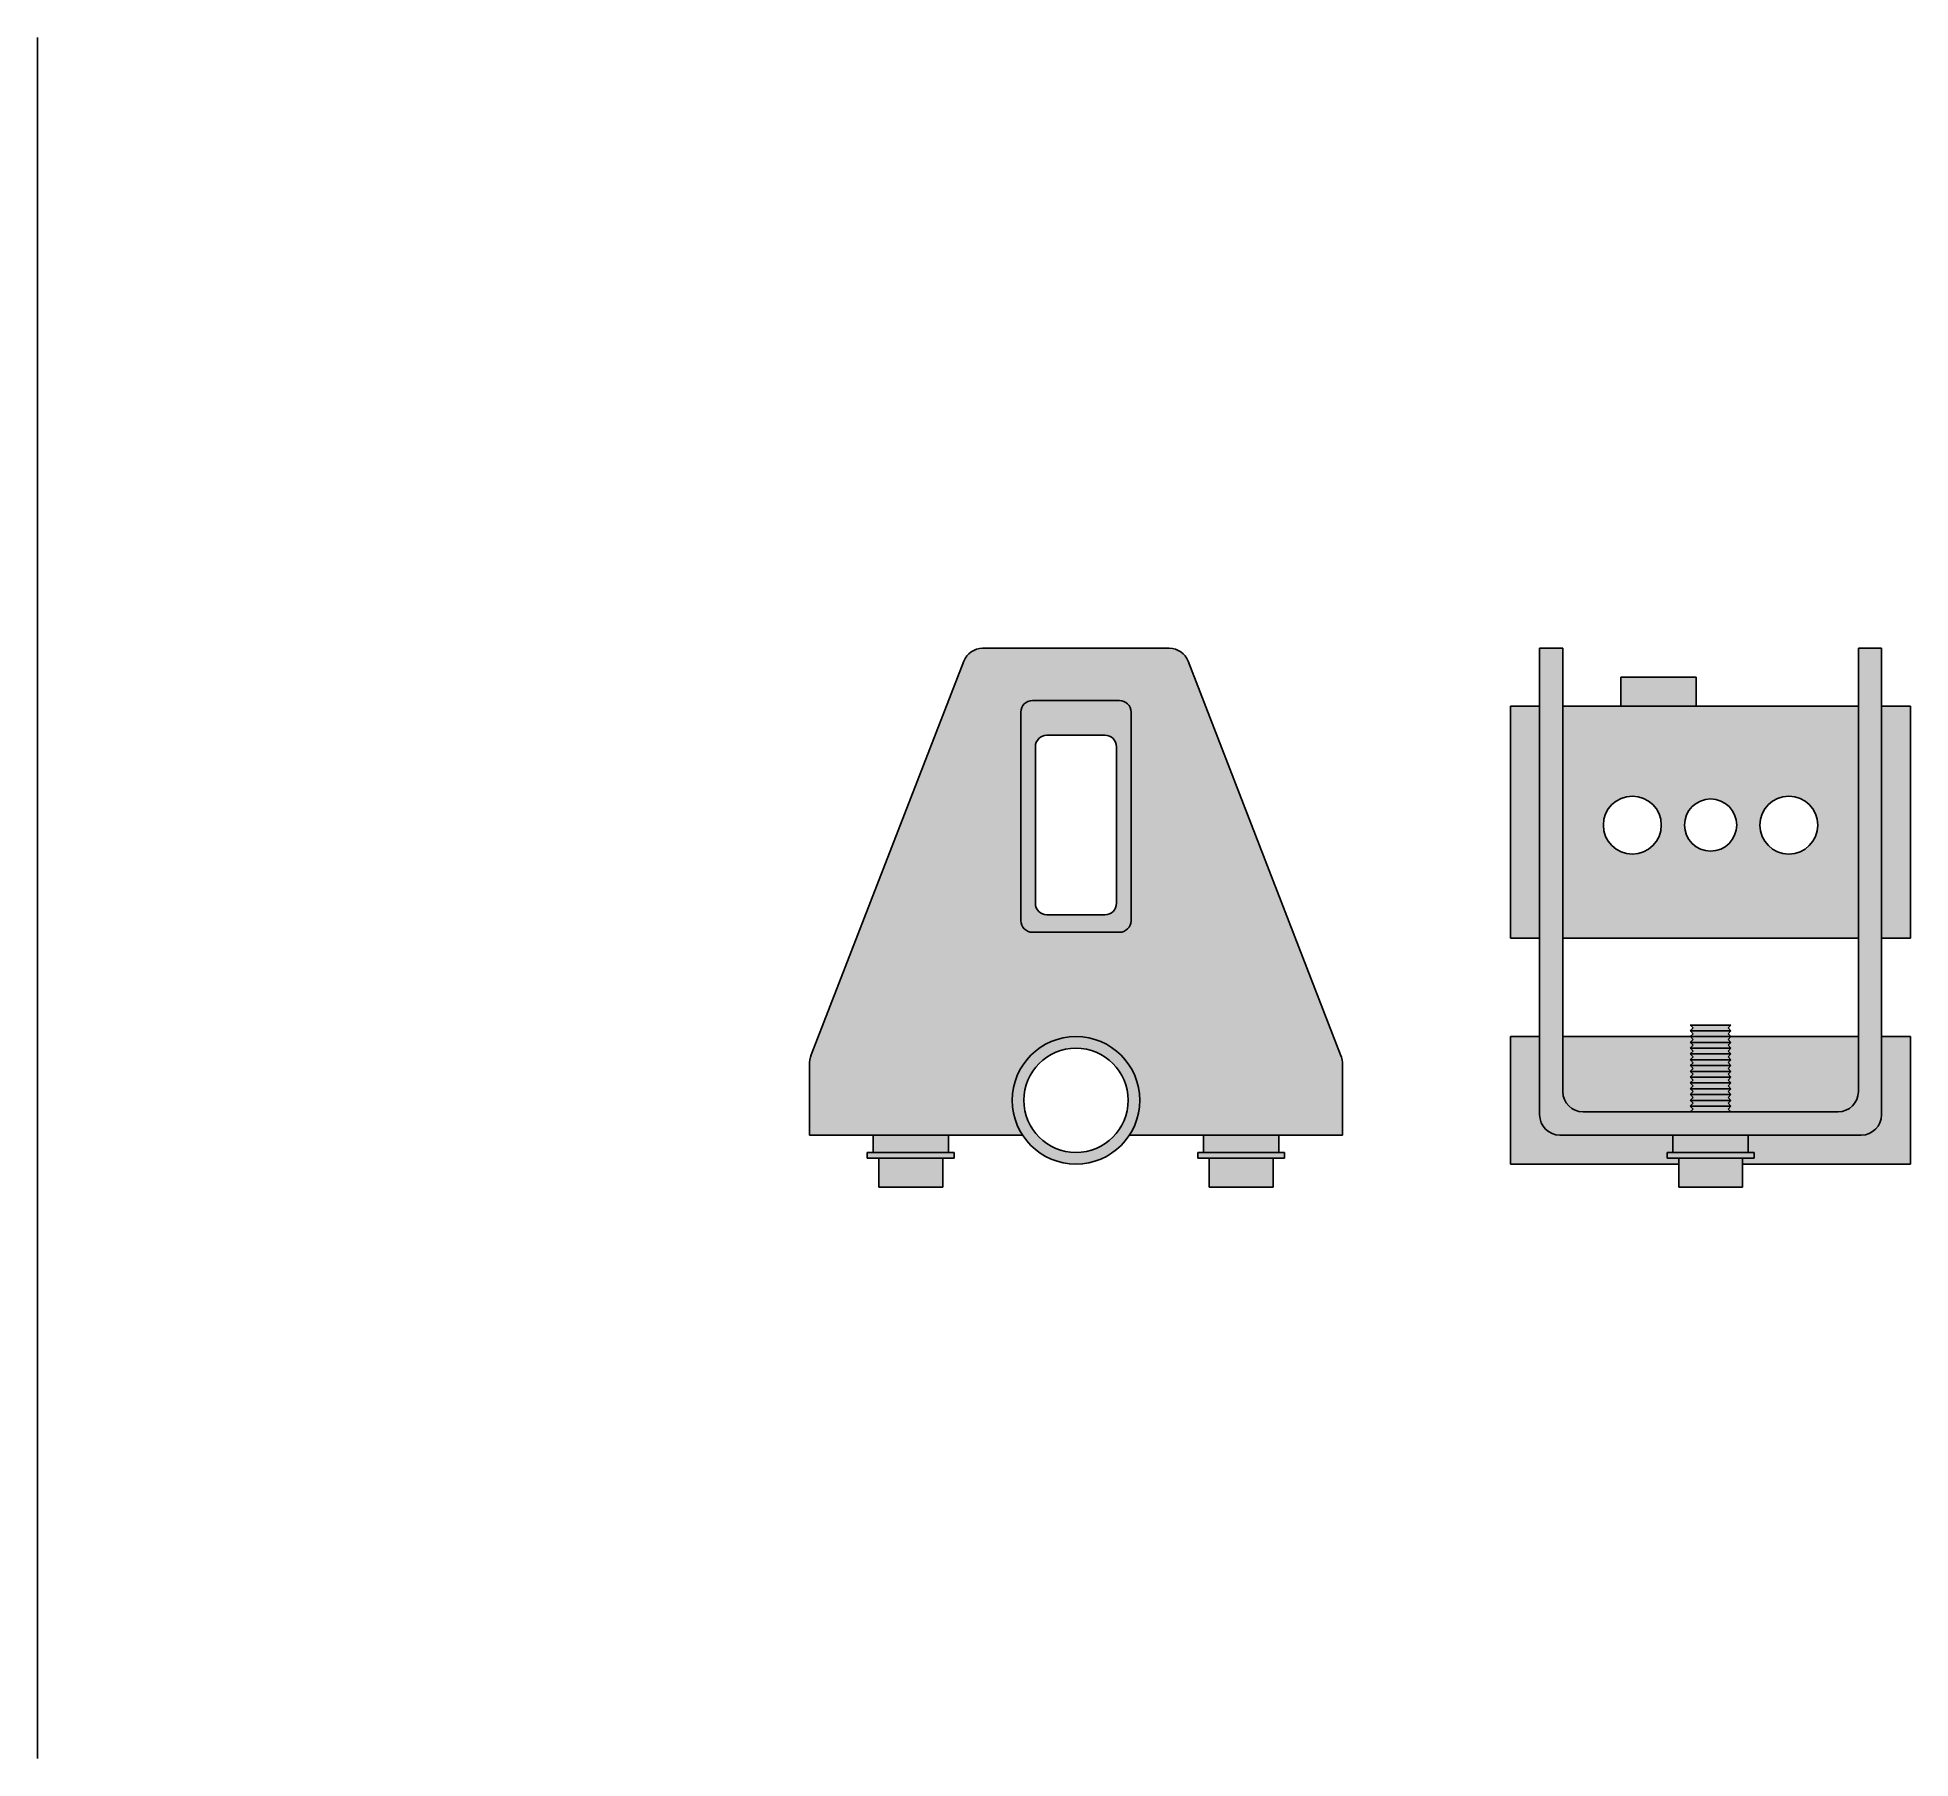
# Model space of a CAD drawing. Header units: millimetres. Extents: x 23 to 346, y 11 to 308.
import ezdxf

# ---------------------------------------------------------------- set-up
doc = ezdxf.new("R2010")
doc.units = ezdxf.units.MM
doc.header["$LTSCALE"] = 0.5
doc.header["$MEASUREMENT"] = 0
doc.linetypes.add('ACAD_ISO02W100', pattern=[15, 12, -3])
doc.layers.get('0').update_dxf_attribs({"linetype": 'ACAD_ISO02W100'})
doc.layers.add('Layer1', color=7, linetype='Continuous', lineweight=50, plot=False)

msp = doc.modelspace()

# ---------------------------------------------------------------- hatches: boundary and pattern name
h = msp.add_hatch()
h.set_pattern_fill('AR-B816C', color=256)
h.set_pattern_definition([(0, (23, 11), (8, 8), [15.625, -0.375]), (0, (15, 11.375), (8, 8), [15.625, -0.375]), (90, (23, 11), (-7.999999999999999, 8), [-8.375, 7.625]), (90, (22.625, 11), (-7.999999999999999, 8), [-8.375, 7.625])])
h.paths.add_polyline_path([(61.1, 24.6), (61.15000000000001, 24.65), (61.1, 24.7), (61.15000000000001, 24.75), (61.10000000000001, 24.8), (61.15000000000001, 24.85), (61.10000000000001, 24.9), (58.9, 24.9), (58.9, 26.2), (58.5, 26.2), (58.5, 24.9), (58.5, 24.5), (61.09899494936612, 24.5), (61.14949747468306, 24.55050252531694)])
at = {"layer": 'Layer1', "lineweight": -2, "ltscale": 0.5, "true_color": 0x000000}
h = msp.add_hatch(color=18, dxfattribs=at)
h.dxf.hatch_style = 1
h.paths.add_polyline_path([(192.6895414960273, 191.5853627326187, -0.4142135623730951), (194.6895414960273, 193.5853627326187), (209.6895414960272, 193.5853627326187, -0.4142135623730951), (211.6895414960272, 191.5853627326187), (211.6895414960272, 155.5853627326186, -0.4142135623730951), (209.6895414960273, 153.5853627326187), (194.6895414960272, 153.5853627326187, -0.4142135623730951), (192.6895414960273, 155.5853627326187)], flags=16)
h.paths.add_polyline_path([(195.189541496027, 185.5853627326186, -0.4142135623730976), (197.1895414960271, 187.5853627326187), (202.1895414960273, 187.5853627326187), (207.1895414960273, 187.5853627326187, -0.4142135623730951), (209.1895414960273, 185.5853627326187), (209.1895414960273, 158.5853627326187, -0.4142135623730951), (207.1895414960272, 156.5853627326187), (197.1895414960273, 156.5853627326187, -0.4142135623730927), (195.1895414960273, 158.5853627326187)], flags=0)
edge = h.paths.add_edge_path()
edge.add_arc((161.1895414960272, 130.650876499252), 4.999999999999972, 158.8274213805711, 180)
edge.add_line((156.1895414960272, 130.650876499252), (156.1895414960273, 118.5853627326188))
edge.add_line((156.1895414960273, 118.5853627326188), (192.9699970387343, 118.5853627326188))
edge.add_arc((202.1895414960271, 124.5853627326187), 10.99999999999988, 180.0000000000006, 213.055731150854, ccw=False)
edge.add_arc((202.1895414960272, 124.5853627326185), 10.99999999999997, 0, 180, ccw=False)
edge.add_arc((202.189541496029, 124.5853627326182), 10.99999999999824, -33.055731150857525, 0, ccw=False)
edge.add_line((211.4090859533202, 118.5853627326188), (248.1895414960271, 118.5853627326188))
edge.add_line((248.1895414960271, 118.5853627326188), (248.1895414960271, 130.7443251225887))
edge.add_arc((243.6895414960268, 130.7443251225886), 4.500000000000341, 0, 21.17257861942809)
edge.add_line((247.885776941037, 132.3696275836841), (221.5555497530524, 200.3494868690262))
edge.add_arc((218.2918110736001, 199.0853627326186), 3.500000000000205, 21.17257861943052, 89.99999999999675)
edge.add_line((218.2918110736003, 202.5853627326188), (186.0872719184541, 202.5853627326187))
edge.add_arc((186.0872719184541, 199.0853627326187), 3.500000000000028, 90, 158.8274213805697)
edge.add_line((182.823533239002, 200.3494868690262), (156.5270576682385, 132.4567681226913))
h = msp.add_hatch(color=18, dxfattribs=at)
h.dxf.hatch_style = 1
h.paths.add_polyline_path([(286.1895414960272, 202.5853627326187), (282.1895414960272, 202.5853627326187), (282.1895414960272, 122.5853627326187), (282.1895414960272, 122.0853627326187, 0.4142135623730951), (285.6895414960272, 118.5853627326187), (337.6895414960272, 118.5853627326187, 0.4142135623730951), (341.1895414960272, 122.0853627326187), (341.1895414960272, 122.5853627326187), (341.1895414960272, 202.5853627326187), (337.1895414960272, 202.5853627326187), (337.1895414960272, 126.0853627326187, -0.4142135623730951), (333.6895414960272, 122.5853627326187), (289.6895414960272, 122.5853627326187, -0.4142135623730951), (286.1895414960272, 126.0853627326187)])
at = {"layer": 'Layer1', "lineweight": -2, "ltscale": 0.5, "true_color": 0x0d0d0d}
h = msp.add_hatch(color=28, dxfattribs=at)
h.dxf.hatch_style = 1
h.paths.add_polyline_path([(309.189541496027, 197.5853627326187), (296.1895414960272, 197.5853627326187), (296.1895414960272, 192.5853627326187), (309.189541496027, 192.5853627326187)])
h = msp.add_hatch(color=28, dxfattribs=at)
h.dxf.hatch_style = 1
h.paths.add_polyline_path([(211.6895414960272, 191.5853627326187, 0.4142135623730956), (209.6895414960272, 193.5853627326187), (194.6895414960273, 193.5853627326187, 0.4142135623730951), (192.6895414960273, 191.5853627326187), (192.6895414960273, 155.5853627326187, 0.4142135623730951), (194.6895414960272, 153.5853627326187), (209.6895414960273, 153.5853627326187, 0.4142135623730951), (211.6895414960272, 155.5853627326186)])
h.paths.add_polyline_path([(202.1895414960273, 187.5853627326187), (207.1895414960273, 187.5853627326187, -0.4142135623730951), (209.1895414960273, 185.5853627326187), (209.1895414960273, 158.5853627326187, -0.4142135623730948), (207.1895414960272, 156.5853627326187), (197.1895414960273, 156.5853627326187, -0.4142135623730925), (195.1895414960273, 158.5853627326187), (195.189541496027, 185.5853627326186, -0.4142135623730974), (197.1895414960271, 187.5853627326187)], flags=16)
h = msp.add_hatch(color=28, dxfattribs=at)
h.dxf.hatch_style = 1
h.paths.add_polyline_path([(282.1895414960272, 192.5853627326187), (277.1895414960272, 192.5853627326187), (277.1895414960272, 152.5853627326187), (282.1895414960272, 152.5853627326187)])
h.paths.add_polyline_path([(337.1895414960272, 192.5853627326187), (286.1895414960272, 192.5853627326187), (286.1895414960272, 152.5853627326187), (337.1895414960272, 152.5853627326187)])
h.paths.add_polyline_path([(303.1895414960271, 172.0853627326187, -1), (293.1895414960271, 172.0853627326187, -1)], flags=16)
h.paths.add_polyline_path([(316.1895414960272, 172.0853627326187, -1), (307.1895414960272, 172.0853627326187, -1)], flags=16)
h.paths.add_polyline_path([(330.1895414960272, 172.0853627326187, -1), (320.1895414960272, 172.0853627326187, -1)], flags=16)
h.paths.add_polyline_path([(346.1895414960272, 192.5853627326187), (341.1895414960272, 192.5853627326187), (341.1895414960272, 152.5853627326187), (346.1895414960272, 152.5853627326187)])
at = {"layer": 'Layer1', "lineweight": -2, "ltscale": 0.5, "true_color": 0x999b37}
h = msp.add_hatch(color=55, dxfattribs=at)
h.dxf.hatch_style = 1
h.paths.add_polyline_path([(314.6945667491966, 137.0853627326186), (315.1895414960272, 137.5803374794491), (308.1895414960273, 137.5803374794491), (308.6895414960272, 137.0803374794491), (308.1895414960271, 136.5803374794491), (315.1895414960272, 136.5803374794491)])
h.paths.add_polyline_path([(314.6945667491966, 136.0853627326185), (315.1895414960272, 136.5803374794491), (308.1895414960273, 136.5803374794491), (308.6895414960272, 136.0803374794492), (308.1945667491967, 135.5853627326187), (315.1846162504088, 135.5853627326187)])
h.paths.add_polyline_path([(314.6945667491966, 135.0853627326185), (315.1895414960272, 135.580337479449), (308.1895414960274, 135.580337479449), (308.6895414960272, 135.0803374794492), (308.1895414960271, 134.5803374794491), (315.1895414960272, 134.5803374794491)])
h.paths.add_polyline_path([(314.6945667491966, 134.0853627326186), (315.1895414960272, 134.5803374794491), (308.1895414960273, 134.5803374794491), (308.6895414960272, 134.0803374794491), (308.1895414960269, 133.580337479449), (315.1895414960274, 133.580337479449)])
h.paths.add_polyline_path([(314.6945667491966, 133.0853627326185), (315.1895414960271, 133.580337479449), (308.1895414960275, 133.580337479449), (308.6895414960272, 133.0803374794491), (308.1895414960271, 132.5803374794491), (315.1895414960272, 132.5803374794491)])
h.paths.add_polyline_path([(314.6945667491966, 132.0853627326186), (315.1895414960272, 132.5803374794491), (308.1895414960273, 132.5803374794491), (308.6895414960272, 132.0803374794491), (308.189541496027, 131.580337479449), (315.1895414960273, 131.580337479449)])
h.paths.add_polyline_path([(314.6945667491966, 131.0853627326185), (315.1895414960271, 131.580337479449), (308.1895414960274, 131.580337479449), (308.6895414960272, 131.0803374794492), (308.1895414960271, 130.580337479449), (315.1895414960273, 130.580337479449)])
h.paths.add_polyline_path([(315.1895414960271, 129.580337479449), (308.1895414960275, 129.580337479449), (308.6895414960272, 129.0803374794491), (308.1895414960269, 128.580337479449), (315.1895414960274, 128.580337479449), (314.6945667491966, 129.0853627326186)])
h.paths.add_polyline_path([(314.6945667491966, 130.0853627326185), (315.1895414960272, 130.580337479449), (308.1895414960274, 130.580337479449), (308.6895414960272, 130.0803374794492), (308.189541496027, 129.580337479449), (315.1895414960273, 129.580337479449)])
h.paths.add_polyline_path([(315.1895414960271, 127.5803374794489), (308.1895414960275, 127.5803374794489), (308.6895414960272, 127.0803374794491), (308.189541496027, 126.580337479449), (315.1895414960273, 126.580337479449), (314.6945667491966, 127.0853627326186)], flags=17)
h.paths.add_polyline_path([(315.1895414960271, 128.580337479449), (308.1895414960275, 128.580337479449), (308.6895414960272, 128.0803374794491), (308.1895414960269, 127.5803374794489), (315.1895414960274, 127.5803374794489), (314.6945667491966, 128.0853627326185)])
h.paths.add_polyline_path([(314.6945667491966, 127.0853627326186), (315.1895414960271, 127.5803374794489), (308.1895414960275, 127.5803374794489), (308.6895414960272, 127.0803374794491), (308.189541496027, 126.580337479449), (315.1895414960273, 126.580337479449)], flags=17)
h.paths.add_polyline_path([(315.1895414960271, 126.580337479449), (308.1895414960274, 126.580337479449), (308.6895414960272, 126.0803374794492), (308.1895414960269, 125.5803374794489), (315.1895414960275, 125.5803374794489), (314.6945667491966, 126.0853627326185)])
at = {"layer": 'Layer1', "lineweight": -2, "ltscale": 0.5, "true_color": 0x0d0d0d}
h = msp.add_hatch(color=28, dxfattribs=at)
h.dxf.hatch_style = 1
h.paths.add_polyline_path([(191.1895414960273, 124.5853627326187, 1), (213.1895414960273, 124.5853627326187, 1)])
h.paths.add_polyline_path([(211.1895414960273, 124.5853627326187, -1), (193.1895414960273, 124.5853627326187, -1)], flags=16)
at = {"layer": 'Layer1', "lineweight": -2, "ltscale": 0.5, "true_color": 0x0a0a0a}
h = msp.add_hatch(color=28, dxfattribs=at)
h.dxf.hatch_style = 1
h.paths.add_polyline_path([(191.1895414960273, 124.5853627326187, 1), (213.1895414960273, 124.5853627326187, 1)])
h.paths.add_polyline_path([(211.1895414960273, 124.5853627326187, -1), (193.1895414960273, 124.5853627326187, -1)], flags=16)
at = {"layer": 'Layer1', "lineweight": -2, "ltscale": 0.5, "true_color": 0x0d0d0d}
h = msp.add_hatch(color=28, dxfattribs=at)
h.dxf.hatch_style = 1
h.paths.add_polyline_path([(282.1895414960272, 135.5853627326187), (277.1895414960272, 135.5853627326187), (277.1895414960272, 113.5853627326187), (282.1895414960272, 113.5853627326187), (306.1895414960272, 113.5853627326187), (306.1895414960272, 114.5842416647432), (304.1895414960272, 114.5842416647432), (304.1895414960272, 115.5842416647432), (305.1895414960272, 115.5842416647432), (305.1895414960272, 118.5853627326187), (285.6895414960272, 118.5853627326187, -0.4142135623730951), (282.1895414960272, 122.0853627326187), (282.1895414960272, 122.5853627326187)])
h.paths.add_polyline_path([(308.1895414960272, 129.5803374794492), (308.6895414960272, 130.0803374794492), (308.1895414960272, 130.5803374794492), (308.6895414960272, 131.0803374794492), (308.1895414960272, 131.5803374794492), (308.6895414960272, 132.0803374794491), (308.1895414960272, 132.5803374794492), (308.6895414960272, 133.0803374794491), (308.1895414960272, 133.5803374794492), (308.6895414960272, 134.0803374794491), (308.1895414960272, 134.5803374794492), (308.6895414960272, 135.0803374794492), (308.1845162428577, 135.5853627326187), (286.1895414960272, 135.5853627326187), (286.1895414960272, 126.0853627326187, 0.4142135623730951), (289.6895414960272, 122.5853627326187), (308.184516242858, 122.5853627326187), (308.6845162428577, 123.0853627326185), (308.1895414960271, 123.5803374794492), (308.6895414960272, 124.0803374794491), (308.1895414960272, 124.5803374794492), (308.6895414960272, 125.0803374794492), (308.1895414960272, 125.5803374794492), (308.6895414960272, 126.0803374794492), (308.1895414960272, 126.5803374794492), (308.6895414960272, 127.0803374794491), (308.1895414960272, 127.5803374794492), (308.6895414960272, 128.0803374794491), (308.1895414960272, 128.5803374794492), (308.6895414960272, 129.0803374794491)])
h.paths.add_polyline_path([(337.1895414960272, 135.5853627326187), (315.1945667491968, 135.5853627326187), (314.6945667491966, 135.0853627326185), (315.1895414960272, 134.5803374794491), (314.6945667491966, 134.0853627326186), (315.1895414960272, 133.5803374794492), (314.6945667491966, 133.0853627326185), (315.1895414960272, 132.5803374794491), (314.6945667491966, 132.0853627326186), (315.1895414960272, 131.5803374794491), (314.6945667491966, 131.0853627326185), (315.1895414960272, 130.5803374794491), (314.6945667491966, 130.0853627326185), (315.1895414960272, 129.5803374794491), (314.6945667491966, 129.0853627326186), (315.1895414960272, 128.5803374794492), (314.6945667491966, 128.0853627326185), (315.1895414960272, 127.5803374794491), (314.6945667491966, 127.0853627326186), (315.1895414960272, 126.5803374794491), (314.6945667491966, 126.0853627326185), (315.1895414960272, 125.5803374794491), (314.6945667491966, 125.0853627326185), (315.1895414960272, 124.5803374794491), (314.6945667491966, 124.0853627326186), (315.1895414960272, 123.5803374794492), (314.6945667491966, 123.0853627326185), (315.1945667491964, 122.5853627326187), (333.6895414960272, 122.5853627326187, 0.4142135623730951), (337.1895414960272, 126.0853627326187)])
h.paths.add_polyline_path([(346.1895414960272, 135.5853627326187), (341.1895414960272, 135.5853627326187), (341.1895414960272, 122.5853627326187), (341.1895414960272, 122.0853627326187, -0.4142135623730951), (337.6895414960272, 118.5853627326187), (318.1895414960271, 118.5853627326187), (318.1895414960271, 115.5842416647432), (319.1895414960272, 115.5842416647432), (319.1895414960272, 114.5842416647432), (317.1895414960272, 114.5842416647432), (317.1895414960272, 113.5853627326187), (341.1895414960272, 113.5853627326187), (346.1895414960272, 113.5853627326187)])
at = {"layer": 'Layer1', "lineweight": -2, "ltscale": 0.5, "true_color": 0x999b37}
h = msp.add_hatch(color=55, dxfattribs=at)
h.dxf.hatch_style = 1
h.paths.add_polyline_path([(314.6945667491966, 127.0853627326186), (315.1895414960271, 127.5803374794489), (308.1895414960275, 127.5803374794489), (308.6895414960272, 127.0803374794491), (308.189541496027, 126.580337479449), (315.1895414960273, 126.580337479449)])
h.paths.add_polyline_path([(314.6945667491966, 125.0853627326185), (315.189541496027, 125.5803374794489), (308.1895414960276, 125.5803374794489), (308.6895414960272, 125.0803374794492), (308.189541496027, 124.580337479449), (315.1895414960273, 124.580337479449)])
h.paths.add_polyline_path([(314.6945667491966, 123.0853627326185), (315.1895414960269, 123.5803374794489), (308.1895414960274, 123.5803374794489), (308.6845162428577, 123.0853627326185), (308.184516242858, 122.5853627326187), (315.1945667491964, 122.5853627326187)])
h.paths.add_polyline_path([(315.1895414960271, 124.580337479449), (308.1895414960275, 124.580337479449), (308.6895414960272, 124.0803374794491), (308.1895414960268, 123.5803374794489), (315.1895414960275, 123.5803374794489), (314.6945667491966, 124.0853627326186)])
at = {"layer": 'Layer1', "lineweight": -2, "ltscale": 0.5, "true_color": 0x0d0d0d}
h = msp.add_hatch(color=28, dxfattribs=at)
h.dxf.hatch_style = 1
h.paths.add_polyline_path([(180.1895414960271, 118.5853627326188), (167.1895414960273, 118.5853627326188), (167.1895414960273, 115.5853627326187), (180.1895414960271, 115.5853627326187)])
h = msp.add_hatch(color=28, dxfattribs=at)
h.dxf.hatch_style = 1
h.paths.add_polyline_path([(237.1895414960272, 118.5853627326188), (224.1895414960272, 118.5853627326188), (224.1895414960272, 115.5853627326186), (237.1895414960272, 115.5853627326186)])
at = {"layer": 'Layer1', "lineweight": -2, "ltscale": 0.5, "true_color": 0x000000}
h = msp.add_hatch(color=18, dxfattribs=at)
h.dxf.hatch_style = 1
h.paths.add_polyline_path([(318.1895414960271, 118.5853627326187), (305.1895414960272, 118.5853627326187), (305.1895414960272, 115.5842416647432), (318.1895414960271, 115.5842416647431)])
at = {"layer": 'Layer1', "lineweight": -2, "ltscale": 0.5, "true_color": 0x999b37}
h = msp.add_hatch(color=55, dxfattribs=at)
h.dxf.hatch_style = 1
h.paths.add_polyline_path([(236.1895414960272, 114.5853627326187), (225.1895414960271, 114.5853627326187), (225.1895414960271, 109.5853627326187), (236.1895414960272, 109.5853627326187)])
h.paths.add_polyline_path([(238.1895414960271, 115.5853627326187), (237.1895414960272, 115.5853627326187), (224.1895414960272, 115.5853627326186), (223.1895414960271, 115.5853627326187), (223.1895414960271, 114.5853627326187), (238.1895414960271, 114.5853627326187)])
h.paths.add_polyline_path([(181.1895414960273, 115.5853627326187), (180.1895414960271, 115.5853627326187), (167.1895414960273, 115.5853627326187), (166.1895414960273, 115.5853627326187), (166.1895414960273, 114.5853627326187), (181.1895414960273, 114.5853627326187)])
h.paths.add_polyline_path([(179.1895414960272, 114.5853627326187), (168.1895414960271, 114.5853627326187), (168.1895414960271, 109.5853627326187), (179.1895414960273, 109.5853627326187)])
h = msp.add_hatch(color=55, dxfattribs=at)
h.dxf.hatch_style = 1
h.paths.add_polyline_path([(317.1895414960272, 114.5842416647432), (306.1895414960272, 114.5842416647432), (306.1895414960272, 109.5842416647432), (317.1895414960272, 109.5842416647432)])
h.paths.add_polyline_path([(319.1895414960272, 115.5842416647432), (318.1895414960271, 115.5842416647432), (305.1895414960272, 115.5842416647432), (304.1895414960272, 115.5842416647432), (304.1895414960272, 114.5842416647432), (319.1895414960272, 114.5842416647432)])

# ---------------------------------------------------------------- linework, layer by layer
at = {"linetype": 'ByBlock'}
for p, q in [((186.0872719184541, 202.5853627326187), (218.2918110736003, 202.5853627326187)), ((282.1895414960272, 122.5853627326187), (282.1895414960272, 202.5853627326187)), ((282.1895414960272, 202.5853627326187), (286.1895414960272, 202.5853627326187)), ((286.1895414960272, 202.5853627326187), (286.1895414960272, 126.0853627326187)), ((337.1895414960272, 126.0853627326187), (337.1895414960272, 202.5853627326187)), ((337.1895414960272, 202.5853627326187), (341.1895414960272, 202.5853627326187)), ((341.1895414960272, 202.5853627326187), (341.1895414960272, 122.5853627326187)), ((156.5270576682385, 132.4567681226914), (182.823533239002, 200.3494868690262)), ((221.5555497530524, 200.3494868690262), (247.8520253238159, 132.4567681226914)), ((296.1895414960272, 192.5853627326187), (296.1895414960272, 197.5853627326187)), ((296.1895414960272, 197.5853627326187), (309.189541496027, 197.5853627326187)), ((309.189541496027, 197.5853627326187), (309.189541496027, 192.5853627326187)), ((277.1895414960272, 152.5853627326187), (277.1895414960272, 192.5853627326187)), ((277.1895414960272, 192.5853627326187), (282.1895414960272, 192.5853627326187)), ((286.1895414960272, 192.5853627326187), (337.1895414960272, 192.5853627326187)), ((341.1895414960272, 192.5853627326187), (346.1895414960272, 192.5853627326187)), ((346.1895414960272, 192.5853627326187), (346.1895414960272, 152.5853627326187)), ((346.1895414960272, 192.5853627326187), (346.1895414960272, 152.5853627326187)), ((282.1895414960272, 152.5853627326187), (277.1895414960272, 152.5853627326187)), ((286.1895414960272, 152.5853627326187), (337.1895414960272, 152.5853627326187)), ((346.1895414960272, 152.5853627326187), (341.1895414960272, 152.5853627326187)), ((308.1895414960271, 137.5803374794491), (315.1895414960272, 137.5803374794491)), ((308.6895414960272, 137.0803374794491), (308.1895414960271, 136.5803374794491)), ((308.1895414960271, 136.5803374794491), (315.1895414960272, 136.5803374794491)), ((308.6895414960272, 136.0803374794492), (308.1895414960271, 135.5803374794491)), ((308.1945667491967, 137.5753122262797), (308.6895414960272, 137.0803374794491)), ((308.1945667491967, 136.5753122262797), (308.6895414960272, 136.0803374794492)), ((315.1895414960272, 137.5803374794491), (314.6945667491966, 137.0853627326186)), ((314.6945667491966, 137.0853627326186), (315.1895414960272, 136.5803374794491)), ((315.1895414960272, 136.5803374794491), (314.6945667491966, 136.0853627326185)), ((314.6945667491966, 136.0853627326185), (315.1895414960272, 135.5803374794491)), ((282.1895414960272, 135.5853627326187), (277.1895414960272, 135.5853627326187)), ((277.1895414960272, 135.5853627326187), (277.1895414960272, 113.5853627326187)), ((286.1895414960272, 135.5853627326187), (337.1895414960272, 135.5853627326187)), ((308.1895414960271, 135.580337479449), (315.1895414960272, 135.580337479449)), ((308.6895414960272, 135.0803374794492), (308.1895414960271, 134.5803374794491)), ((308.1895414960271, 134.5803374794491), (315.1895414960272, 134.5803374794491)), ((308.6895414960272, 134.0803374794491), (308.1895414960271, 133.5803374794492)), ((308.1895414960271, 133.580337479449), (315.1895414960272, 133.580337479449)), ((308.6895414960272, 133.0803374794491), (308.1895414960271, 132.5803374794491)), ((308.1895414960271, 132.5803374794491), (315.1895414960272, 132.5803374794491)), ((308.1945667491967, 135.5753122262797), (308.6895414960272, 135.0803374794492)), ((308.1945667491967, 134.5753122262797), (308.6895414960272, 134.0803374794491)), ((308.1945667491967, 133.5753122262797), (308.6895414960272, 133.0803374794491)), ((308.1945667491967, 132.5753122262797), (308.6895414960272, 132.0803374794491)), ((315.1895414960272, 135.5803374794491), (314.6945667491966, 135.0853627326185)), ((314.6945667491966, 135.0853627326185), (315.1895414960272, 134.5803374794491)), ((315.1895414960272, 134.5803374794491), (314.6945667491966, 134.0853627326186)), ((314.6945667491966, 134.0853627326186), (315.1895414960272, 133.5803374794492)), ((315.1895414960272, 133.5803374794492), (314.6945667491966, 133.0853627326185)), ((314.6945667491966, 133.0853627326185), (315.1895414960272, 132.5803374794491)), ((315.1895414960272, 132.5803374794491), (314.6945667491966, 132.0853627326186)), ((341.1895414960272, 135.5853627326187), (346.1895414960272, 135.5853627326187)), ((346.1895414960272, 135.5853627326187), (346.1895414960272, 113.5853627326187)), ((156.1895414960273, 118.5853627326188), (156.1895414960273, 130.6508764992521)), ((248.1895414960271, 118.5853627326188), (248.1895414960271, 130.650876499252)), ((308.6895414960272, 132.0803374794491), (308.1895414960271, 131.5803374794491)), ((308.1895414960271, 131.580337479449), (315.1895414960272, 131.580337479449)), ((308.6895414960272, 131.0803374794492), (308.1895414960271, 130.5803374794491)), ((308.1895414960271, 130.580337479449), (315.1895414960272, 130.580337479449)), ((308.6895414960272, 130.0803374794492), (308.1895414960271, 129.5803374794491)), ((308.1895414960271, 129.580337479449), (315.1895414960272, 129.580337479449)), ((308.1945667491967, 131.5753122262797), (308.6895414960272, 131.0803374794492)), ((308.1945667491967, 130.5753122262797), (308.6895414960272, 130.0803374794492)), ((308.1945667491967, 129.5753122262797), (308.6895414960272, 129.0803374794491)), ((314.6945667491966, 132.0853627326186), (315.1895414960272, 131.5803374794491)), ((315.1895414960272, 131.5803374794491), (314.6945667491966, 131.0853627326185)), ((314.6945667491966, 131.0853627326185), (315.1895414960272, 130.5803374794491)), ((315.1895414960272, 130.5803374794491), (314.6945667491966, 130.0853627326185)), ((314.6945667491966, 130.0853627326185), (315.1895414960272, 129.5803374794491)), ((315.1895414960272, 129.5803374794491), (314.6945667491966, 129.0853627326186)), ((315.1895414960272, 130.5803374794491), (315.1895414960272, 130.5803374794491)), ((308.6895414960272, 129.0803374794491), (308.1895414960271, 128.5803374794492)), ((308.1895414960271, 128.580337479449), (315.1895414960272, 128.580337479449)), ((308.6895414960272, 128.0803374794491), (308.1895414960271, 127.5803374794491)), ((308.1895414960271, 127.5803374794489), (315.1895414960272, 127.5803374794489)), ((308.6895414960272, 127.0803374794491), (308.1895414960271, 126.5803374794491)), ((308.1895414960271, 126.580337479449), (315.1895414960272, 126.580337479449)), ((308.6895414960272, 126.0803374794492), (308.1895414960271, 125.5803374794491)), ((308.1945667491967, 128.5753122262797), (308.6895414960272, 128.0803374794491)), ((308.1945667491967, 127.5753122262797), (308.6895414960272, 127.0803374794491)), ((308.1945667491967, 126.5753122262797), (308.6895414960272, 126.0803374794492)), ((314.6945667491966, 129.0853627326186), (315.1895414960272, 128.5803374794492)), ((315.1895414960272, 128.5803374794492), (314.6945667491966, 128.0853627326185)), ((314.6945667491966, 128.0853627326185), (315.1895414960272, 127.5803374794491)), ((315.1895414960272, 127.5803374794491), (314.6945667491966, 127.0853627326186)), ((314.6945667491966, 127.0853627326186), (315.1895414960272, 126.5803374794491)), ((315.1895414960272, 126.5803374794491), (314.6945667491966, 126.0853627326185)), ((314.6945667491966, 126.0853627326185), (315.1895414960272, 125.5803374794491)), ((308.6845162428577, 123.0853627326185), (308.1845162428579, 122.5853627326185)), ((308.1895414960271, 125.5803374794489), (315.1895414960272, 125.5803374794489)), ((308.6895414960272, 125.0803374794492), (308.1895414960271, 124.5803374794491)), ((308.1895414960271, 124.580337479449), (315.1895414960272, 124.580337479449)), ((308.6895414960272, 124.0803374794491), (308.1895414960271, 123.5803374794492)), ((308.1895414960271, 123.5803374794489), (315.1895414960272, 123.5803374794489)), ((308.1895414960271, 123.5803374794492), (308.6845162428577, 123.0853627326185)), ((308.1945667491967, 125.5753122262797), (308.6895414960272, 125.0803374794492)), ((308.1945667491967, 124.5753122262797), (308.6895414960272, 124.0803374794491)), ((315.1895414960272, 125.5803374794491), (314.6945667491966, 125.0853627326185)), ((314.6945667491966, 125.0853627326185), (315.1895414960272, 124.5803374794491)), ((315.1895414960272, 124.5803374794491), (314.6945667491966, 124.0853627326186)), ((314.6945667491966, 124.0853627326186), (315.1895414960272, 123.5803374794492)), ((315.1895414960272, 123.5803374794492), (314.6945667491966, 123.0853627326185)), ((314.6945667491966, 123.0853627326185), (315.1945667491966, 122.5853627326185)), ((282.1895414960272, 122.5853627326187), (282.1895414960272, 122.0853627326187)), ((289.6895414960272, 122.5853627326187), (333.6895414960272, 122.5853627326187)), ((341.1895414960272, 122.0853627326187), (341.1895414960272, 122.5853627326187)), ((192.9699970387344, 118.5853627326188), (156.1895414960273, 118.5853627326188)), ((167.1895414960273, 115.5853627326187), (167.1895414960273, 118.5853627326187)), ((180.1895414960271, 115.5853627326187), (180.1895414960271, 118.5853627326187)), ((211.4090859533201, 118.5853627326188), (248.1895414960271, 118.5853627326188)), ((224.1895414960272, 115.5853627326186), (224.1895414960272, 118.5853627326188)), ((237.1895414960272, 115.5853627326186), (237.1895414960272, 118.5853627326187)), ((285.6895414960272, 118.5853627326187), (337.6895414960272, 118.5853627326187)), ((305.1895414960272, 115.5842416647432), (305.1895414960272, 118.5842416647432)), ((308.1895414960271, 118.5853627326185), (315.1895414960272, 118.5853627326185)), ((318.1895414960271, 118.5842416647432), (318.1895414960271, 115.5842416647432)), ((167.1895414960273, 115.5853627326187), (166.1895414960273, 115.5853627326187)), ((166.1895414960273, 115.5853627326187), (166.1895414960273, 114.5853627326187)), ((166.1895414960273, 114.5853627326187), (181.1895414960273, 114.5853627326187)), ((180.1895414960271, 115.5853627326187), (167.1895414960273, 115.5853627326187)), ((168.1895414960271, 114.5853627326187), (168.1895414960271, 109.5853627326187)), ((179.1895414960273, 109.5853627326187), (179.1895414960273, 114.5853627326187)), ((181.1895414960273, 115.5853627326187), (180.1895414960271, 115.5853627326187)), ((181.1895414960273, 114.5853627326187), (181.1895414960273, 115.5853627326187)), ((224.189541496027, 115.5853627326187), (223.1895414960271, 115.5853627326187)), ((223.1895414960271, 115.5853627326187), (223.1895414960271, 114.5853627326187)), ((223.1895414960271, 114.5853627326187), (238.1895414960271, 114.5853627326187)), ((237.1895414960272, 115.5853627326186), (224.1895414960272, 115.5853627326186)), ((225.1895414960271, 114.5853627326187), (225.1895414960271, 109.5853627326187)), ((236.1895414960272, 109.5853627326187), (236.1895414960272, 114.5853627326187)), ((238.1895414960271, 115.5853627326187), (237.1895414960272, 115.5853627326187)), ((238.1895414960271, 114.5853627326187), (238.1895414960271, 115.5853627326187)), ((277.1895414960272, 113.5853627326187), (282.1895414960272, 113.5853627326187)), ((282.1895414960272, 113.5853627326187), (306.1895414960272, 113.5853627326187)), ((304.1895414960272, 114.5842416647432), (304.1895414960272, 115.5842416647432)), ((304.1895414960272, 115.5842416647432), (305.1895414960272, 115.5842416647432)), ((319.1895414960272, 114.5842416647432), (304.1895414960272, 114.5842416647432)), ((318.1895414960271, 115.5842416647432), (305.1895414960272, 115.5842416647432)), ((306.1895414960272, 109.5842416647432), (306.1895414960272, 114.5842416647432)), ((317.1895414960272, 114.5842416647432), (317.1895414960272, 109.5842416647432)), ((341.1895414960272, 113.5853627326187), (317.1895414960272, 113.5853627326187)), ((318.1895414960271, 115.5842416647432), (319.1895414960272, 115.5842416647432)), ((319.1895414960272, 115.5842416647432), (319.1895414960272, 114.5842416647432)), ((346.1895414960272, 113.5853627326187), (341.1895414960272, 113.5853627326187)), ((168.1895414960271, 109.5853627326187), (179.1895414960273, 109.5853627326187)), ((225.1895414960271, 109.5853627326187), (236.1895414960272, 109.5853627326187)), ((317.1895414960272, 109.5842416647432), (306.1895414960272, 109.5842416647432))]:
    msp.add_line(p, q, dxfattribs=at)
for points in [[(192.6895414960273, 155.5853627326186), (192.6895414960273, 191.5853627326187, -0.414213562373095), (194.6895414960273, 193.5853627326187), (209.6895414960273, 193.5853627326187, -0.414213562373095), (211.6895414960272, 191.5853627326187), (211.6895414960272, 155.5853627326186, -0.414213562373095), (209.6895414960273, 153.5853627326187), (194.6895414960273, 153.5853627326187, -0.414213562373095)], [(202.1895414960273, 187.5853627326187), (207.1895414960273, 187.5853627326187, -0.414213562373095), (209.1895414960273, 185.5853627326187), (209.1895414960273, 158.5853627326188, -0.4142135623730945), (207.1895414960273, 156.5853627326187), (197.1895414960273, 156.5853627326187, -0.4142135623730944), (195.1895414960273, 158.5853627326187), (195.189541496027, 185.5853627326187, -0.4142135623730963), (197.1895414960273, 187.5853627326187)]]:
    msp.add_lwpolyline(points, format="xyb", close=True, dxfattribs=at)
for centre, radius in [((298.1895414960271, 172.0853627326187), 5), ((311.6895414960272, 172.0853627326187), 4.499999999999993), ((325.1895414960272, 172.0853627326187), 5), ((202.1895414960273, 124.5853627326187), 11), ((202.1895414960273, 124.5853627326187), 9)]:
    msp.add_circle(centre, radius, dxfattribs=at)
for centre, radius, start, end in [((186.0872719184541, 199.0853627326187), 3.5, 90, 158.8274213805704), ((218.2918110736003, 199.0853627326187), 3.5, 21.17257861942959, 90), ((161.1895414960273, 130.6508764992521), 5, 158.8274213805704, 180), ((243.1895414960271, 130.650876499252), 5, 0, 21.17257861942957), ((289.6895414960272, 126.0853627326187), 3.5, 180, 270), ((333.6895414960272, 126.0853627326187), 3.5, 270, 0), ((285.6895414960272, 122.0853627326187), 3.5, 180, 270), ((337.6895414960272, 122.0853627326187), 3.5, 270, 0)]:
    msp.add_arc(centre, radius, start, end, dxfattribs=at)
at = {"layer": 'Layer1', "lineweight": -2}
for p, q in [((23, 308), (23, 298)), ((23, 11), (23, 21))]:
    msp.add_line(p, q, dxfattribs=at)
msp.add_lwpolyline([(23, 308.0000000000001), (23, 11)], dxfattribs=at)

doc.saveas('drawing.dxf')
